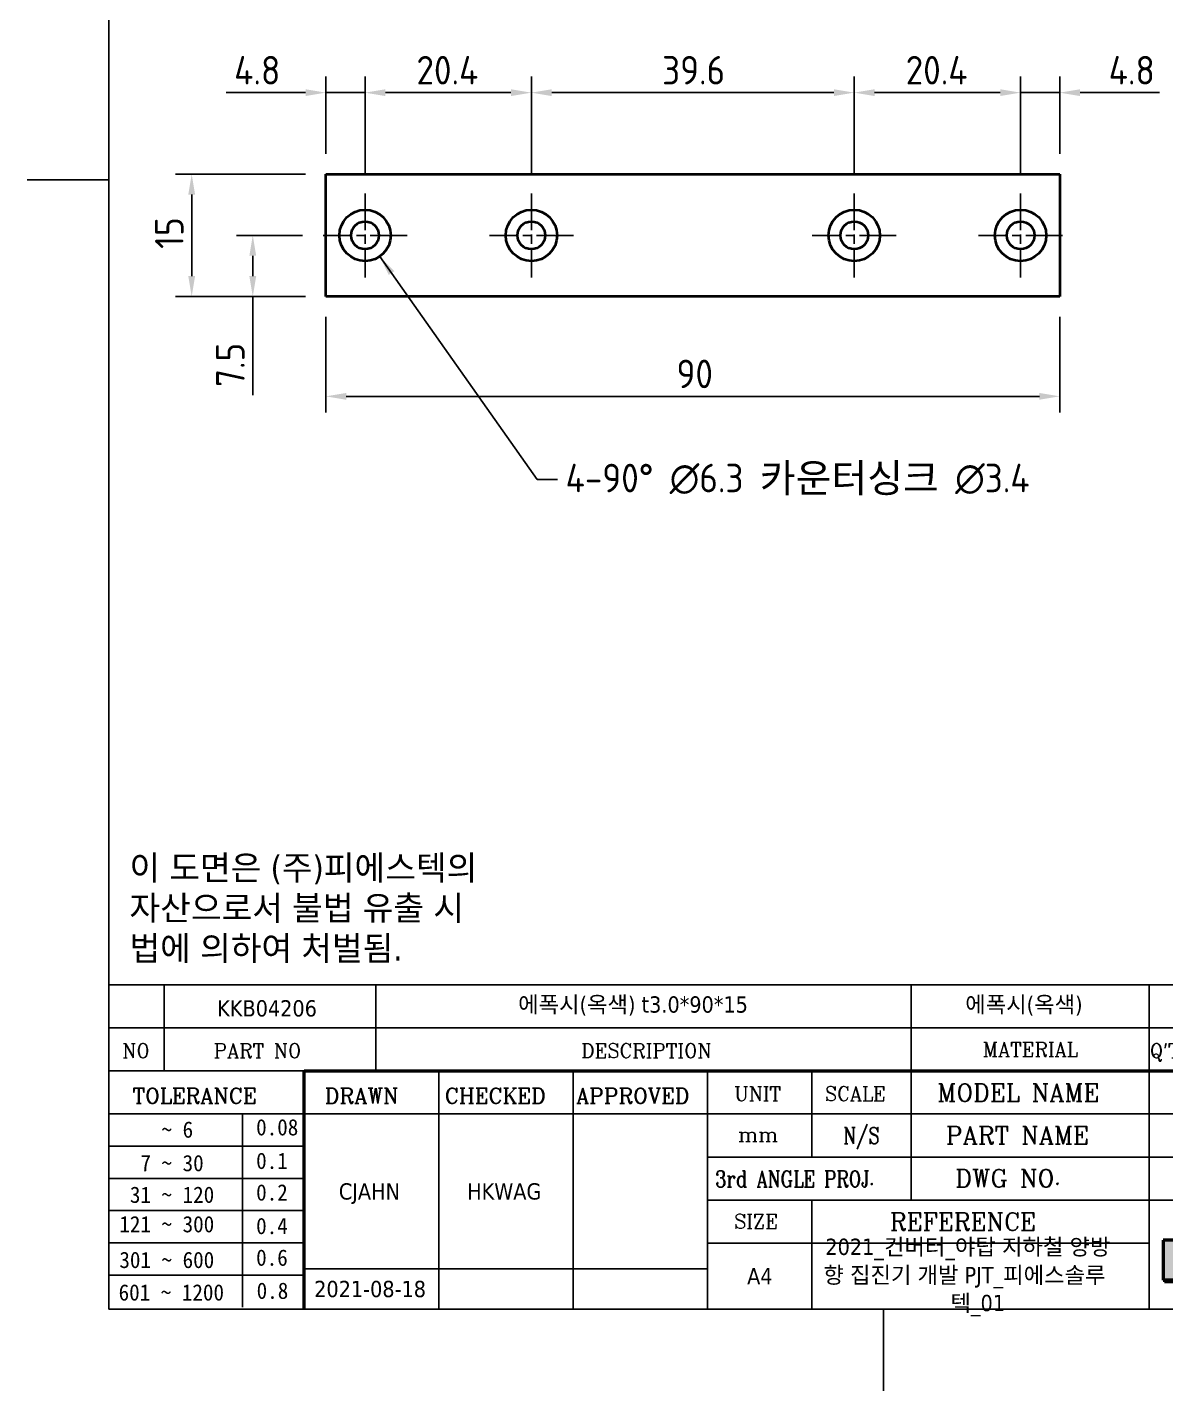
# Model space of a CAD drawing. Header units: millimetres. Extents: x 0 to 210, y 0 to 297.
# Drawn here: x 0 to 139.6, y 0 to 167.2 of the extents above; entities that cross this region are included whole.
import ezdxf
from ezdxf.enums import TextEntityAlignment as Align

# ---------------------------------------------------------------- set-up
doc = ezdxf.new("R2010")
doc.units = ezdxf.units.MM
doc.linetypes.add('CHAIN', pattern=[0.35429999999999995, 0.2362, -0.0295, 0.0591, -0.0295])
doc.layers.get('0').update_dxf_attribs({"color": 3, "lineweight": 25})
for name, color, linetype, lineweight in [('가시적인 것(ISO)', 3, 'Continuous', 40), ('경계(ISO)', 7, 'Continuous', 25), ('기호(ISO)', 5, 'Continuous', 25), ('제목(ISO)', 5, 'Continuous', 50), ('중심 표식(ISO)', 1, 'Continuous', 25), ('치수(ISO)', 2, 'Continuous', 25)]:
    doc.layers.add(name, color=color, linetype=linetype, lineweight=lineweight)
doc.styles.add('HAN_291', font='')
doc.styles.add('RC_284', font='ROMANC.shx')
doc.styles.add('RC_287', font='ROMANC.shx')
doc.styles.add('RC_292', font='ROMANC.shx')
doc.styles.add('문자 텍스트_PSTEK_POSCO', font='isocp.shx')
doc.styles.add('치수 텍스트_PSTEK_POSCO', font='isocp.shx')
doc.styles.add('텍스트 스타일198', font='tahoma.ttf')
doc.styles.add('텍스트 스타일333', font='ROMANC.shx', dxfattribs={"width": 0.800000011920929})
doc.styles.get('HAN_291').set_extended_font_data('GulimChe')
doc.dimstyles.new('치수_PSTEK_POSCO', dxfattribs={"dimtxt": 3.5, "dimasz": 2.5, "dimexe": 2, "dimexo": 2.5, "dimgap": 1, "dimtad": 1, "dimrnd": 1e-08, "dimdsep": 46, "dimtxsty": '치수 텍스트_PSTEK_POSCO', "dimcen": 0.09, "dimdle": 10, "dimclrd": 7, "dimclre": 7, "dimclrt": 2, "dimadec": 1, "dimazin": 2, "dimtfac": 1, "dimtmove": 0, "dimatfit": 3, "dimfxl": 0, "dimtolj": 1, "dimlwd": -1, "dimlwe": -1, "dimarcsym": 0})
doc.dimstyles.new('치수_PSTEK_POSCO$7', dxfattribs={"dimtxt": 3.5, "dimasz": 2.5, "dimexe": 2, "dimexo": 2.5, "dimgap": 1, "dimtad": 1, "dimrnd": 1e-08, "dimdsep": 46, "dimtxsty": '치수 텍스트_PSTEK_POSCO', "dimcen": 0.09, "dimdle": 10, "dimclrd": 7, "dimclre": 7, "dimclrt": 2, "dimadec": 1, "dimazin": 2, "dimtfac": 1, "dimtmove": 0, "dimatfit": 3, "dimfxl": 0, "dimtolj": 1, "dimlwd": -1, "dimlwe": -1, "dimarcsym": 0})

# ---------------------------------------------------------------- blocks, each defined once
blk = doc.blocks.new('경계 Default Border')
at = {"layer": '경계(ISO)', "flags": 128}
for points in [[(10, 10), (10, 287.0000076293945)], [(0, 148.5000038146973), (10, 148.5000038146973)], [(105, 0), (105, 10)]]:
    blk.add_lwpolyline(points, dxfattribs=at)
blk = doc.blocks.new('제목 블록 PSTEK')
h = blk.add_hatch(color=1)
edge = h.paths.add_edge_path(flags=0)
edge.add_line((314.2242174273352, 19.60711530335299), (314.2242174273352, 17.00126995915134))
edge.add_line((314.2242174273352, 17.00126995915134), (314.3485873187598, 17.00126995915134))
edge.add_arc((314.3485873187598, 17.6527312952023), 0.6514613360509371, 270, 360)
edge.add_line((315.0000486548106, 17.6527312952023), (315.0000486548106, 18.95565396730211))
edge.add_arc((314.3485873187598, 18.95565396730212), 0.6514613360508712, 0, 90)
edge.add_line((314.3485873187598, 19.60711530335299), (314.2242174273352, 19.60711530335299))
edge = h.paths.add_edge_path()
edge.add_arc((314.9847713324306, 18.28938669179658), 1.969189947606664, 269.9999999999959, 450)
edge.add_line((314.9847713324306, 20.25857663940318), (311.7664314776902, 20.25857663940324))
edge.add_line((311.7664314776902, 20.25857663940324), (311.7664314776902, 15.3430047401139))
edge.add_line((311.7664314776902, 15.3430047401139), (314.2242174273352, 15.3430047401139))
edge.add_line((314.2242174273352, 15.3430047401139), (314.2242174273352, 16.32019674418991))
edge.add_line((314.2242174273352, 16.32019674418991), (314.9847713324307, 16.32019674418991))
h = blk.add_hatch(color=252)
edge = h.paths.add_edge_path()
edge.add_arc((314.9847713324309, 18.28938669179657), 1.969189947606666, 270, 406.8278729790604)
edge.add_arc((315.1624426058984, 18.1413272972396), 1.969189947606962, -90, 53.560984836317004, ccw=False)
edge.add_line((315.1624426058984, 16.17213734963263), (314.4018887008024, 16.17213734963263))
edge.add_line((314.4018887008024, 16.17213734963263), (314.4018887008024, 15.19494534555726))
edge.add_line((314.4018887008024, 15.19494534555726), (311.9441027511573, 15.19494534555726))
edge.add_line((311.9441027511573, 15.19494534555726), (311.9441027511573, 15.3430047401139))
edge.add_line((311.9441027511573, 15.3430047401139), (314.2242174273352, 15.3430047401139))
edge.add_line((314.2242174273352, 15.3430047401139), (314.2242174273352, 16.32019674418991))
edge.add_line((314.2242174273352, 16.32019674418991), (314.9847713324309, 16.32019674418991))
at = {"color": 180}
for p, q in [((182.475792979055, 11.79100474011392), (182.4757929790549, 51.56524660363496)), ((182.4757929790549, 51.56524660363496), (372.4757929537551, 51.56524660363496)), ((189.2651435055721, 51.56524660363496), (189.2651435055722, 41.00524660363494)), ((215.2152739891528, 41.00524660363494), (215.2152739891528, 51.56524660363496)), ((280.8758854511282, 51.56524660363496), (280.8758854511282, 41.00524660363494)), ((310.0881549537552, 51.56524660363496), (310.0881549537553, 41.00524660363494)), ((182.475792979055, 46.2852466036349), (372.4757929537551, 46.28524660363492)), ((182.475792979055, 41.00524660363493), (206.451475290024, 41.00524660363493)), ((222.9401812389276, 11.79100474011392), (222.9401812389276, 41.00524660363494)), ((239.4288871878316, 11.79100474011392), (239.4288871878316, 41.00524660363494)), ((255.9175931367356, 11.79100474011392), (255.9175931367356, 41.00524660363494)), ((268.6918866058747, 41.00524660363494), (268.6918866058747, 30.44524660363498)), ((280.8758854511282, 41.00524660363494), (280.8758854511282, 25.16524660363502)), ((310.088154953755, 41.00524660363494), (310.088154953755, 11.79100474011392)), ((182.475792979055, 35.72524660363497), (206.451475290024, 35.72524660363497)), ((198.8621818849491, 12.02524660363491), (198.8621818849491, 35.72524660363497)), ((206.451475290024, 35.72524660363497), (372.4757929537551, 35.72524660363497)), ((182.475792979055, 31.77524660363492), (206.451475290024, 31.77524660363492)), ((255.917593136736, 30.44524660363498), (372.4757929537552, 30.44524660363501)), ((182.475792979055, 27.82524660363487), (206.451475290024, 27.82524660363487)), ((255.9175931367359, 25.16524660363502), (372.4757929537552, 25.165246603635)), ((268.6918866058744, 25.16524660363502), (268.6918866058744, 11.79100474011392)), ((182.475792979055, 23.87524660363505), (206.451475290024, 23.87524660363505)), ((182.475792979055, 19.92524660363478), (206.451475290024, 19.92524660363478)), ((255.9175931367359, 19.88524660363481), (310.0881549537553, 19.88524660363481)), ((206.451475290024, 16.74100474011396), (255.9175931367359, 16.74100474011396)), ((182.475792979055, 15.97524660363496), (206.451475290024, 15.97524660363496)), ((182.475792979055, 11.79100474011392), (372.4757929537551, 11.79100474011389))]:
    blk.add_line(p, q, dxfattribs=at)
at = {"color": 7, "lineweight": 50}
for p, q in [((206.4514752900237, 11.79100474011392), (206.4514752900237, 41.00524660363494)), ((206.451475290024, 41.00524660363494), (372.4757929537551, 41.00524660363496))]:
    blk.add_line(p, q, dxfattribs=at)
at = {"color": 7}
for p, q in [((311.7664314776902, 20.25900474011391), (311.7664314776902, 15.34300474011391)), ((314.9847713324309, 20.25857663940324), (311.7664314776902, 20.25857663940324)), ((314.9847713324309, 20.25857663940324), (311.7664314776902, 20.25857663940324)), ((311.7664314776902, 20.25857663940324), (311.7664314776902, 15.3430047401139)), ((311.7664314776902, 15.3430047401139), (314.2242174273352, 15.3430047401139)), ((311.7664314776902, 15.3430047401139), (314.2242174273352, 15.3430047401139)), ((314.2242174273352, 15.3430047401139), (311.9441027511573, 15.3430047401139)), ((311.9441027511573, 15.3430047401139), (311.9441027511573, 15.19494534555726)), ((311.9441027511573, 15.19494534555726), (314.4018887008024, 15.19494534555726))]:
    blk.add_line(p, q, dxfattribs=at)
at = {"color": 1}
for p, q in [((314.9847713324309, 20.25857663940324), (311.7664314776902, 20.25857663940324)), ((311.7664314776902, 20.25857663940324), (311.7664314776902, 15.3430047401139)), ((311.7664314776902, 15.3430047401139), (314.2242174273352, 15.3430047401139))]:
    blk.add_line(p, q, dxfattribs=at)
at = {"layer": '제목(ISO)', "lineweight": 18}
blk.add_line((182.475792979055, 35.72500474011393), (182.475792979055, 11.79100474011392), dxfattribs=at)
at = {"layer": '제목(ISO)'}
for p, q in [((314.9847713324306, 20.25857663940324), (311.7664314776902, 20.25857663940324)), ((311.7664314776902, 20.25857663940324), (311.7664314776902, 15.3430047401139)), ((311.7664314776902, 15.3430047401139), (314.2242174273352, 15.3430047401139)), ((314.2242174273352, 15.3430047401139), (311.9441027511573, 15.3430047401139)), ((311.9441027511573, 15.3430047401139), (311.9441027511573, 15.19494534555726)), ((311.9441027511573, 15.19494534555726), (314.4018887008024, 15.19494534555726))]:
    blk.add_line(p, q, dxfattribs=at)
at = {"color": 2}
for s, height, style, p in [('NO', 1.742399930953979, 'RC_284', (184.135398793432, 42.62317362549192)), ('PART NO', 1.742399930953979, 'RC_284', (195.3359407378685, 42.62317362549192)), ('DESCRIPTION', 1.742399930953979, 'RC_284', (240.4025565652523, 42.62317362549192)), ("Q'TY", 1.742399930953979, 'RC_284', (310.1440786515383, 42.62317362549192)), (' TOLERANCE', 1.899999976158142, 'RC_287', (184.0872874387979, 37.00893196870329)), ('DRAWN', 1.899999976158142, 'RC_287', (208.9766620976279, 37.00893196870329)), ('CHECKED', 1.899999976158142, 'RC_287', (223.6856844514997, 37.00893196870329)), ('APPROVED', 1.899999976158142, 'RC_287', (239.7795453577791, 37.00893196870329)), ('UNIT', 1.742399930953979, 'RC_284', (259.1652673287452, 37.34317362549218)), ('SCALE', 1.742399930953979, 'RC_284', (270.2934779252897, 37.34317362549218)), ('MODEL NAME', 2.178000062704086, 'RC_292', (284.096330289083, 37.25462520371384)), ('    ~ 6', 2.000000029802322, 'HAN_291', (183.7721304966814, 32.8176515608431)), ('0.08', 2.000000029802322, 'HAN_291', (200.5467345600617, 33.09873600004101)), ('mm', 1.742399930953979, 'RC_284', (259.6505418159997, 32.3543089683787)), ('PART NAME', 2.178000062704086, 'RC_292', (285.1416959765849, 32.03045329421792)), ('  7 ~ 30', 2.000000029802322, 'HAN_291', (183.7721304966814, 28.70538114822415)), ('0.1', 2.000000029802322, 'HAN_291', (200.5467345600617, 28.98646558742206)), (' DWG NO.', 2.178000062704086, 'RC_292', (284.8124284083233, 26.75045329421772)), (' 31 ~ 120', 2.000000029802322, 'HAN_291', (183.7721304966814, 24.82628181916237)), ('0.2', 2.000000029802322, 'HAN_291', (200.5467345600617, 25.10736625836028)), ('SIZE', 1.742399930953979, 'RC_284', (259.1652673287452, 21.69497768947366)), ('REFERENCE', 2.178000062704086, 'RC_292', (278.2741065029841, 21.43214925458022)), ('121 ~ 300', 2.000000029802322, 'HAN_291', (183.7721304966814, 21.21401206133254)), ('0.4', 2.000000029802322, 'HAN_291', (200.5467345600617, 20.99509650053045)), ('301 ~ 600', 2.000000029802322, 'HAN_291', (183.7721304966814, 16.83491273227077)), ('0.6', 2.000000029802322, 'HAN_291', (200.5467345600617, 17.11599717146868)), ('601 ~ 1200', 2.000000029802322, 'HAN_291', (183.6802025156883, 12.84759660881125)), ('0.8', 2.000000029802322, 'HAN_291', (200.6097246063884, 13.05732192299702))]:
    blk.add_text(s, height=height, dxfattribs=dict(at, style=style)).set_placement(p)
at = {"color": 2, "style": 'RC_284'}
blk.add_text('MATERIAL', height=1.742399930953979, dxfattribs=at).set_placement((295.4820202024417, 43.64524660363492), align=Align.MIDDLE_CENTER)
at = {"color": 7, "style": '텍스트 스타일333', "width": 0.7999999523162842}
blk.add_text('N/S', height=2.000000029802322, dxfattribs=at).set_placement((274.7838860285014, 33.08524660363496), align=Align.MIDDLE_CENTER)
at = {"color": 2, "style": '텍스트 스타일333', "width": 0.7999999523162842}
blk.add_text('3rd ANGLE PROJ.', height=2.000000029802322, dxfattribs=at).set_placement((256.8430306642954, 26.76148381654429))
at = {"layer": '제목(ISO)', "color": 7, "style": '텍스트 스타일198'}
for tag, p in [('설명_001', (232.6782497209948, 48.15254984750509)), ('재질_001', (287.5148121100145, 48.155337874329)), ('질량\\P3;_001', (350.3046145979153, 48.1643332325385)), ('부품_번호_001', (195.7796271768968, 47.68004260673702)), ("3._Q'TY_001", (312.7327037528258, 47.90442725317898)), ('제목_001', (335.5349605824892, 32.12134217035067)), ('부품_번호_001', (334.4388674301287, 26.8052465951949)), ('설계자_001', (210.6823963971569, 25.23312566343435)), ('점검자_001', (226.4283219502686, 25.23446884679021)), ('프로젝트_001', (270.3601965365016, 18.43951439740151)), ('시트_크기_001', (260.7634369704525, 14.8381256569732)), ('프로젝트_002', (270.1186185478456, 14.97568842208535)), ('작성_날짜_001', (207.6662781715662, 13.26600473167383)), ('프로젝트_003', (285.7003846858696, 11.5491460676562))]:
    blk.add_attdef(tag, p, '', height=2.000000029802322, dxfattribs=at)
for tag, p in [('4._COLOR', (327.6805273250926, 48.92524660363493)), ('1._MODEL_NAME', (341.233897335037, 38.36524660363497)), ('엔지니어링_승인자', (247.673240162284, 26.23312567187446)), ('점검_날짜', (231.1845342133799, 14.26600474011394)), ('엔지니어링_승인_날짜', (247.6732401622839, 14.26600474011394))]:
    blk.add_attdef(tag, text='', height=2.000000029802322, dxfattribs=at).set_placement(p, align=Align.MIDDLE_CENTER)
blk = doc.blocks.new('*D23')
at = {"layer": 'Defpoints', "color": 0}
for p in [(36.62462405907057, 134.1733481591064), (126.6246240590706, 134.1733481591064), (36.62462405907057, 121.9328989550728)]:
    blk.add_point(p, dxfattribs=at)
at = {"layer": '치수(ISO)', "color": 7}
for p, q in [((36.62462405907057, 131.6733481591064), (36.62462405907057, 119.9328989550728)), ((126.6246240590706, 131.6733481591064), (126.6246240590706, 119.9328989550728)), ((124.1246240590706, 121.9328989550728), (39.12462405907057, 121.9328989550728))]:
    blk.add_line(p, q, dxfattribs=at)
for points in [[(39.12462405907057, 122.3495656217395), (39.12462405907057, 121.5162322884061), (36.62462405907057, 121.9328989550728)], [(124.1246240590706, 122.3495656217395), (124.1246240590706, 121.5162322884061), (126.6246240590706, 121.9328989550728)]]:
    blk.add_solid(points, dxfattribs=at)
at = {"layer": '치수(ISO)', "color": 2, "insert": (79.62575873289937, 124.6828989550728), "char_height": 3.5, "attachment_point": 4, "style": '치수 텍스트_PSTEK_POSCO'}
blk.add_mtext('\\A1;90', dxfattribs=at)
blk = doc.blocks.new('*D24')
at = {"layer": 'Defpoints', "color": 0}
for p in [(20.16540490787092, 149.1733481591064), (36.62462405907056, 149.1733481591064), (36.62462405907056, 134.1733481591064)]:
    blk.add_point(p, dxfattribs=at)
at = {"layer": '치수(ISO)', "color": 7}
for p, q in [((34.12462405907056, 149.1733481591064), (18.16540490787092, 149.1733481591064)), ((20.16540490787092, 136.6733481591064), (20.16540490787092, 146.6733481591064)), ((34.12462405907056, 134.1733481591064), (18.16540490787091, 134.1733481591064))]:
    blk.add_line(p, q, dxfattribs=at)
for points in [[(19.74873824120425, 146.6733481591064), (20.58207157453759, 146.6733481591064), (20.16540490787092, 149.1733481591064)], [(19.74873824120425, 136.6733481591064), (20.58207157453759, 136.6733481591064), (20.16540490787091, 134.1733481591064)]]:
    blk.add_solid(points, dxfattribs=at)
at = {"layer": '치수(ISO)', "color": 2, "insert": (17.41540490787089, 140.0258607856911), "char_height": 3.5, "attachment_point": 4, "rotation": 90, "style": '치수 텍스트_PSTEK_POSCO'}
blk.add_mtext('\\A1;15', dxfattribs=at)
blk = doc.blocks.new('*D25')
at = {"layer": 'Defpoints', "color": 0}
for p in [(27.65778543519792, 141.6733481591064), (36.27462405907055, 141.6733481591064), (36.62462405907057, 134.1733481591064)]:
    blk.add_point(p, dxfattribs=at)
at = {"layer": '치수(ISO)', "color": 7}
for p, q in [((33.77462405907055, 141.6733481591064), (25.65778543519792, 141.6733481591064)), ((27.65778543519792, 139.1733481591064), (27.65778543519792, 136.6733481591064)), ((34.12462405907057, 134.1733481591064), (25.65778543519792, 134.1733481591064)), ((27.65778543519792, 134.1733481591064), (27.65778543519792, 122.08014748998))]:
    blk.add_line(p, q, dxfattribs=at)
for points in [[(27.24111876853125, 139.1733481591064), (28.07445210186459, 139.1733481591064), (27.65778543519792, 141.6733481591064)], [(27.24111876853125, 136.6733481591064), (28.07445210186459, 136.6733481591064), (27.65778543519792, 134.1733481591064)]]:
    blk.add_solid(points, dxfattribs=at)
at = {"layer": '치수(ISO)', "color": 2, "insert": (24.90778543519789, 123.08014748998), "char_height": 3.5, "attachment_point": 4, "rotation": 90, "style": '치수 텍스트_PSTEK_POSCO'}
blk.add_mtext('\\A1;7.5', dxfattribs=at)
blk = doc.blocks.new('*D26')
at = {"layer": 'Defpoints', "color": 0}
for p in [(41.42462405907055, 159.1733481591064), (36.62462405907056, 149.1733481591064), (41.42462405907055, 146.8233481591064)]:
    blk.add_point(p, dxfattribs=at)
at = {"layer": '치수(ISO)', "color": 7}
for p, q in [((36.62462405907056, 151.6733481591064), (36.62462405907056, 161.1733481591064)), ((41.42462405907055, 149.3233481591064), (41.42462405907055, 161.1733481591064)), ((34.12462405907056, 159.1733481591064), (24.37462405907056, 159.1733481591064)), ((41.42462405907055, 159.1733481591064), (36.62462405907056, 159.1733481591064)), ((43.92462405907055, 159.1733481591064), (46.42462405907055, 159.1733481591064))]:
    blk.add_line(p, q, dxfattribs=at)
for points in [[(34.12462405907056, 159.590014825773), (34.12462405907056, 158.7566814924397), (36.62462405907056, 159.1733481591064)], [(43.92462405907055, 159.590014825773), (43.92462405907055, 158.7566814924397), (41.42462405907055, 159.1733481591064)]]:
    blk.add_solid(points, dxfattribs=at)
at = {"layer": '치수(ISO)', "color": 2, "insert": (25.37462405907056, 161.9233481591064), "char_height": 3.5, "attachment_point": 4, "style": '치수 텍스트_PSTEK_POSCO'}
blk.add_mtext('\\A1;4.8', dxfattribs=at)
blk = doc.blocks.new('*D27')
at = {"layer": 'Defpoints', "color": 0}
for p in [(61.82462405907054, 159.1733481591064), (41.42462405907055, 146.8233481591064), (61.82462405907054, 146.8233481591064)]:
    blk.add_point(p, dxfattribs=at)
at = {"layer": '치수(ISO)', "color": 7}
for p, q in [((41.42462405907055, 149.3233481591064), (41.42462405907055, 161.1733481591064)), ((61.82462405907054, 149.3233481591064), (61.82462405907054, 161.1733481591064)), ((43.92462405907055, 159.1733481591064), (59.32462405907054, 159.1733481591064))]:
    blk.add_line(p, q, dxfattribs=at)
for points in [[(43.92462405907055, 159.590014825773), (43.92462405907055, 158.7566814924397), (41.42462405907055, 159.1733481591064)], [(59.32462405907054, 159.590014825773), (59.32462405907054, 158.7566814924397), (61.82462405907054, 159.1733481591064)]]:
    blk.add_solid(points, dxfattribs=at)
at = {"layer": '치수(ISO)', "color": 2, "insert": (47.7301850826926, 161.9236926472954), "char_height": 3.5, "attachment_point": 4, "style": '치수 텍스트_PSTEK_POSCO'}
blk.add_mtext('\\A1;20.4', dxfattribs=at)
blk = doc.blocks.new('*D28')
at = {"layer": 'Defpoints', "color": 0}
for p in [(101.4246240590706, 159.1733481591064), (61.82462405907054, 146.8233481591064), (101.4246240590706, 146.8233481591064)]:
    blk.add_point(p, dxfattribs=at)
at = {"layer": '치수(ISO)', "color": 7}
for p, q in [((61.82462405907054, 149.3233481591064), (61.82462405907054, 161.1733481591064)), ((101.4246240590706, 149.3233481591064), (101.4246240590706, 161.1733481591064)), ((64.32462405907054, 159.1733481591064), (98.92462405907055, 159.1733481591064))]:
    blk.add_line(p, q, dxfattribs=at)
for points in [[(64.32462405907054, 159.590014825773), (64.32462405907054, 158.7566814924397), (61.82462405907054, 159.1733481591064)], [(98.92462405907055, 159.590014825773), (98.92462405907055, 158.7566814924397), (101.4246240590706, 159.1733481591064)]]:
    blk.add_solid(points, dxfattribs=at)
at = {"layer": '치수(ISO)', "color": 2, "insert": (77.85669795708353, 161.9233481591064), "char_height": 3.5, "attachment_point": 4, "style": '치수 텍스트_PSTEK_POSCO'}
blk.add_mtext('\\A1;39.6', dxfattribs=at)
blk = doc.blocks.new('*D29')
at = {"layer": 'Defpoints', "color": 0}
for p in [(121.8246240590706, 159.1733481591064), (101.4246240590706, 146.8233481591064), (121.8246240590706, 146.8233481591064)]:
    blk.add_point(p, dxfattribs=at)
at = {"layer": '치수(ISO)', "color": 7}
for p, q in [((101.4246240590706, 149.3233481591064), (101.4246240590706, 161.1733481591064)), ((121.8246240590706, 149.3233481591064), (121.8246240590706, 161.1733481591064)), ((103.9246240590706, 159.1733481591064), (119.3246240590706, 159.1733481591064))]:
    blk.add_line(p, q, dxfattribs=at)
for points in [[(103.9246240590706, 159.590014825773), (103.9246240590706, 158.7566814924397), (101.4246240590706, 159.1733481591064)], [(119.3246240590706, 159.590014825773), (119.3246240590706, 158.7566814924397), (121.8246240590706, 159.1733481591064)]]:
    blk.add_solid(points, dxfattribs=at)
at = {"layer": '치수(ISO)', "color": 2, "insert": (107.7301850826926, 161.9236926472954), "char_height": 3.5, "attachment_point": 4, "style": '치수 텍스트_PSTEK_POSCO'}
blk.add_mtext('\\A1;20.4', dxfattribs=at)
blk = doc.blocks.new('*D30')
at = {"layer": 'Defpoints', "color": 0}
for p in [(126.6246240590706, 159.1733481591064), (126.6246240590706, 149.1733481591064), (121.8246240590706, 146.8233481591064)]:
    blk.add_point(p, dxfattribs=at)
at = {"layer": '치수(ISO)', "color": 7}
for p, q in [((121.8246240590706, 149.3233481591064), (121.8246240590706, 161.1733481591064)), ((126.6246240590706, 151.6733481591064), (126.6246240590706, 161.1733481591064)), ((119.3246240590706, 159.1733481591064), (116.8246240590706, 159.1733481591064)), ((121.8246240590706, 159.1733481591064), (126.6246240590706, 159.1733481591064)), ((129.1246240590706, 159.1733481591064), (138.8746240590706, 159.1733481591064))]:
    blk.add_line(p, q, dxfattribs=at)
for points in [[(119.3246240590706, 159.590014825773), (119.3246240590706, 158.7566814924397), (121.8246240590706, 159.1733481591064)], [(129.1246240590706, 159.590014825773), (129.1246240590706, 158.7566814924397), (126.6246240590706, 159.1733481591064)]]:
    blk.add_solid(points, dxfattribs=at)
at = {"layer": '치수(ISO)', "color": 2, "insert": (132.6246240590706, 161.9233481591064), "char_height": 3.5, "attachment_point": 4, "style": '치수 텍스트_PSTEK_POSCO'}
blk.add_mtext('\\A1;4.8', dxfattribs=at)

msp = doc.modelspace()

# ---------------------------------------------------------------- linework, layer by layer
at = {"layer": '가시적인 것(ISO)'}
for p, q in [((36.62462405907056, 149.1733481591064), (126.6246240590706, 149.1733481591063)), ((36.62462405907056, 134.1733481591064), (36.62462405907056, 149.1733481591064)), ((126.6246240590706, 149.1733481591063), (126.6246240590706, 134.1733481591064)), ((126.6246240590706, 134.1733481591064), (36.62462405907057, 134.1733481591064))]:
    msp.add_line(p, q, dxfattribs=at)
for centre, radius in [((41.42462405907055, 141.6733481591063), 3.149999999999999), ((61.82462405907054, 141.6733481591063), 3.149999999999999), ((101.4246240590706, 141.6733481591063), 3.149999999999999), ((121.8246240590706, 141.6733481591063), 3.149999999999999), ((41.42462405907055, 141.6733481591063), 1.7), ((61.82462405907054, 141.6733481591063), 1.7), ((101.4246240590706, 141.6733481591063), 1.7), ((121.8246240590706, 141.6733481591063), 1.7)]:
    msp.add_circle(centre, radius, dxfattribs=at)
at = {"layer": '중심 표식(ISO)', "linetype": 'CHAIN', "ltscale": 19.05165100097656}
for p, q in [((41.42462405907055, 146.8233481591064), (41.42462405907055, 136.5233481591063)), ((61.82462405907054, 146.8233481591064), (61.82462405907054, 136.5233481591063)), ((101.4246240590706, 146.8233481591064), (101.4246240590706, 136.5233481591063)), ((121.8246240590706, 146.8233481591064), (121.8246240590706, 136.5233481591063)), ((46.57462405907054, 141.6733481591064), (36.27462405907055, 141.6733481591064)), ((66.97462405907055, 141.6733481591064), (56.67462405907055, 141.6733481591064)), ((106.5746240590706, 141.6733481591064), (96.27462405907055, 141.6733481591064)), ((126.9746240590706, 141.6733481591064), (116.6746240590706, 141.6733481591064))]:
    msp.add_line(p, q, dxfattribs=at)

# ---------------------------------------------------------------- block references
msp.add_blockref('경계 Default Border', (0, 0))
ref = msp.add_blockref('제목 블록 PSTEK', (-172.4757929537552, -1.791004740113895))
ref.add_attrib('설계자_001', 'CJAHN', (38.20660344340172, 23.44212092332045), dxfattribs={"layer": '제목(ISO)', "color": 7, "height": 2.000000029802322, "style": '텍스트 스타일198'})
ref.add_attrib('점검자_001', 'HKWAG', (53.95252899651337, 23.44346410667632), dxfattribs={"layer": '제목(ISO)', "color": 7, "height": 2.000000029802322, "style": '텍스트 스타일198'})
ref.add_attrib('프로젝트_001', '2021_컨버터_야탑 지하철 양방', (97.88440358274649, 16.64850965728762), dxfattribs={"layer": '제목(ISO)', "color": 7, "height": 2.000000029802322, "style": '텍스트 스타일198'})
ref.add_attrib('시트_크기_001', 'A4', (88.28764401669724, 13.04712091685931), dxfattribs={"layer": '제목(ISO)', "color": 7, "height": 2.000000029802322, "style": '텍스트 스타일198'})
ref.add_attrib('작성_날짜_001', '2021-08-18', (35.19048521781103, 11.47499999155994), dxfattribs={"layer": '제목(ISO)', "color": 7, "height": 2.000000029802322, "style": '텍스트 스타일198'})
ref.add_attrib('재질_001', '에폭시(옥색)', (115.0390191562594, 46.36433313421511), dxfattribs={"layer": '제목(ISO)', "color": 7, "height": 2.000000029802322, "style": '텍스트 스타일198'})
ref.add_attrib('설명_001', '에폭시(옥색) t3.0*90*15', (60.20245676723957, 46.36154510739119), dxfattribs={"layer": '제목(ISO)', "color": 7, "height": 2.000000029802322, "style": '텍스트 스타일198'})
ref.add_attrib('부품_번호_001', 'KKB04206', (23.30383422314166, 45.88903786662313), dxfattribs={"layer": '제목(ISO)', "color": 7, "height": 2.000000029802322, "style": '텍스트 스타일198'})
ref.add_attrib('프로젝트_002', '향 집진기 개발 PJT_피에스솔루', (97.6428255940905, 13.18468368197146), dxfattribs={"layer": '제목(ISO)', "color": 7, "height": 2.000000029802322, "style": '텍스트 스타일198'})
ref.add_attrib('프로젝트_003', '텍_01', (113.2245917321144, 9.758141327542308), dxfattribs={"layer": '제목(ISO)', "color": 7, "height": 2.000000029802322, "style": '텍스트 스타일198'})

# ---------------------------------------------------------------- texts
at = {"layer": '기호(ISO)', "color": 2, "insert": (66.02263483518534, 111.7290268648877), "char_height": 3.499999940395355, "width": 67.42395724654199, "attachment_point": 4, "line_spacing_factor": 0.612500011920929, "style": '치수 텍스트_PSTEK_POSCO'}
msp.add_mtext('{4-90° \\fAIGDT|b0|i0;\\H3.5000;n\\fisocp|b0|i0;\\H3.5000;6.3 카운터싱크 \\fAIGDT|b0|i0;\\H3.5000;n\\fisocp|b0|i0;\\H3.5000;3.4}', dxfattribs=at)
at = {"layer": '기호(ISO)', "color": 7, "insert": (12.5345017592702, 59.03223318725009), "char_height": 3.00000011920929, "width": 60.84077827472761, "attachment_point": 4, "line_spacing_factor": 0.9878842234611511, "style": '문자 텍스트_PSTEK_POSCO'}
msp.add_mtext('{\\fTahoma|b0|i0;\\H3.0000;이 도면은 (주)피에스텍의\\P자산으로서 불법 유출 시 \\P법에 의하여 처벌됨.}', dxfattribs=at)

# ---------------------------------------------------------------- dimensions: what is measured, and where the dimension line sits
at = {"layer": '치수(ISO)', "color": 7}
dim = msp.add_linear_dim(base=(41.42462405907055, 159.1733481591064), p1=(36.62462405907056, 149.1733481591064), p2=(41.42462405907055, 146.8233481591064), dimstyle='치수_PSTEK_POSCO', override={"dimdec": 2, "dimtp": 0, "dimtm": -0, "dimtdec": 2, "dimtofl": 1, "dimatfit": 1}, dxfattribs=at)
dim.commit()
dim.dimension.update_dxf_attribs({"geometry": '*D26', "text_midpoint": (27.99962405907056, 159.1733481591064), "dimtype": 160})
for base, p1, p2, angle, override, picture, middle in [((61.82462405907054, 159.1733481591064), (41.42462405907055, 146.8233481591064), (61.82462405907054, 146.8233481591064), 180, {"dimdec": 2, "dimtp": 0, "dimtm": -0, "dimtdec": 2, "dimtofl": 0, "dimatfit": 1}, '*D27', (51.62462405907056, 159.1733481591064)), ((101.4246240590706, 159.1733481591064), (61.82462405907054, 146.8233481591064), (101.4246240590706, 146.8233481591064), 180, {"dimdec": 2, "dimtp": 0, "dimtm": -0, "dimtdec": 2, "dimtofl": 0, "dimatfit": 1}, '*D28', (81.62462405907056, 159.1733481591064)), ((121.8246240590706, 159.1733481591064), (101.4246240590706, 146.8233481591064), (121.8246240590706, 146.8233481591064), 180, {"dimdec": 2, "dimtp": 0, "dimtm": -0, "dimtdec": 2, "dimtofl": 0, "dimatfit": 1}, '*D29', (111.6246240590706, 159.1733481591064)), ((126.6246240590706, 159.1733481591064), (121.8246240590706, 146.8233481591064), (126.6246240590706, 149.1733481591064), 180, {"dimdec": 2, "dimtp": 0, "dimtm": -0, "dimtdec": 2, "dimtofl": 1, "dimatfit": 1}, '*D30', (135.2496240590706, 159.1733481591064)), ((20.16540490787092, 149.1733481591064), (36.62462405907056, 134.1733481591064), (36.62462405907056, 149.1733481591064), 90, {"dimdec": 2, "dimtp": 0, "dimtm": -0, "dimtdec": 2, "dimtofl": 0, "dimatfit": 1}, '*D24', (20.16540490787089, 141.6733481591064)), ((27.65778543519792, 141.6733481591064), (36.62462405907057, 134.1733481591064), (36.27462405907055, 141.6733481591064), 90, {"dimdec": 2, "dimtp": 0, "dimtm": -0, "dimtdec": 2, "dimtofl": 0, "dimatfit": 2}, '*D25', (27.65778543519789, 125.6026348633953)), ((36.62462405907057, 121.9328989550728), (126.6246240590706, 134.1733481591064), (36.62462405907057, 134.1733481591064), 180, {"dimdec": 2, "dimtp": 0, "dimtm": -0, "dimtdec": 2, "dimtofl": 0, "dimatfit": 1}, '*D23', (81.62462405907057, 121.9328989550728))]:
    dim = msp.add_linear_dim(base=base, p1=p1, p2=p2, angle=angle, dimstyle='치수_PSTEK_POSCO', override=override, dxfattribs=at)
    dim.commit()
    dim.dimension.update_dxf_attribs({"geometry": picture, "text_midpoint": middle, "dimtype": 160})

# ---------------------------------------------------------------- leaders
at = {"layer": '기호(ISO)', "color": 7, "annotation_type": 0, "has_hookline": 1, "hookline_direction": 0, "text_width": 61.19756215794142}
msp.add_leader([(43.23098361691645, 139.0927348312754), (62.52263483518534, 111.7290268648877), (65.02263483518534, 111.7290268648877)], dimstyle='치수_PSTEK_POSCO$7', override={"dimtad": 0}, dxfattribs=at)

doc.saveas('drawing.dxf')
